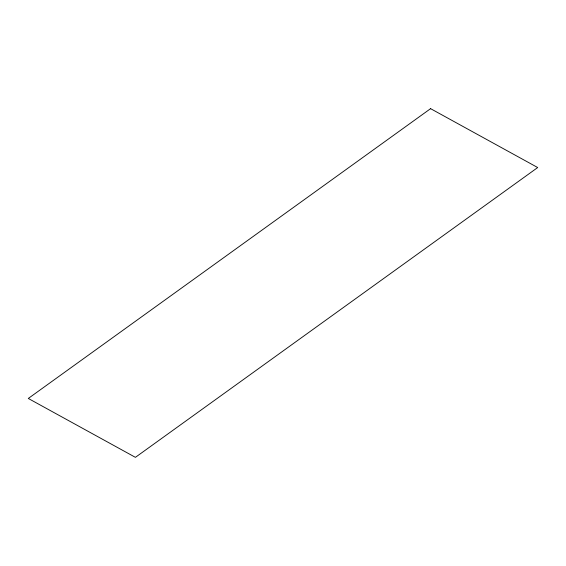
<?xml version="1.0" encoding="UTF-8"?>
<svg xmlns="http://www.w3.org/2000/svg" width="566" height="566" viewBox="0 0 566 566"><rect width="100%" height="100%" fill="white"/><g stroke="black" fill="none" stroke-linecap="round" stroke-linejoin="round"><path stroke-width="0.85" d="M430.592 108.658L28.3 398.457L135.408 457.342L537.7 167.543L430.592 108.658"/></g></svg>
